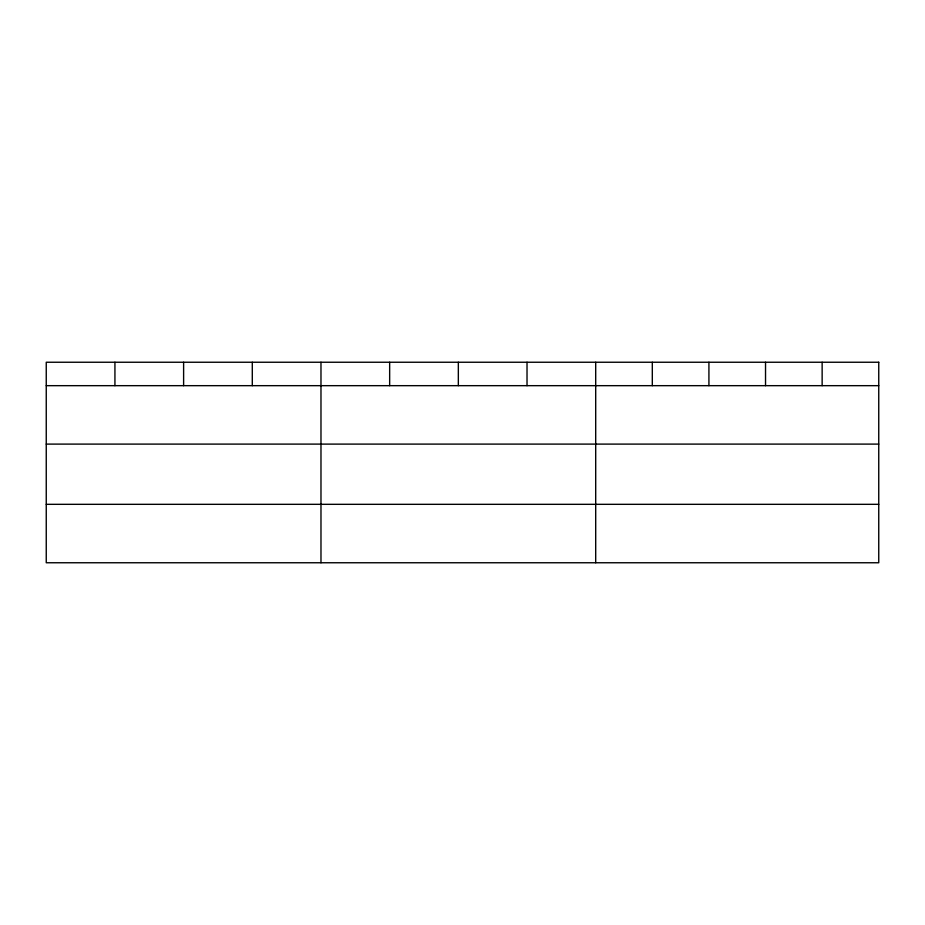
<?xml version="1.0" encoding="UTF-8"?>
<svg xmlns="http://www.w3.org/2000/svg" width="925" height="925" viewBox="0 0 925 925"><rect width="100%" height="100%" fill="white"/><g stroke="black" fill="none" stroke-linecap="round" stroke-linejoin="round"><path stroke-width="1.39" d="M46.25 385.667L878.75 385.667M46.25 444.104L878.75 444.104M46.25 504.322L878.75 504.322M822.14 362.242L822.14 385.667M765.53 362.242L765.53 385.667M708.92 362.242L708.92 385.667M652.31 362.242L652.31 385.667M595.7 362.242L595.7 562.758M527.019 362.242L527.019 385.667M458.337 362.242L458.337 385.667M389.656 362.242L389.656 385.667M320.975 362.242L320.975 562.758M252.294 362.242L252.294 385.667M183.613 362.242L183.613 385.667M114.931 362.242L114.931 385.667M878.75 362.242L46.25 362.242L46.25 562.758L878.75 562.758L878.75 362.242"/></g></svg>
